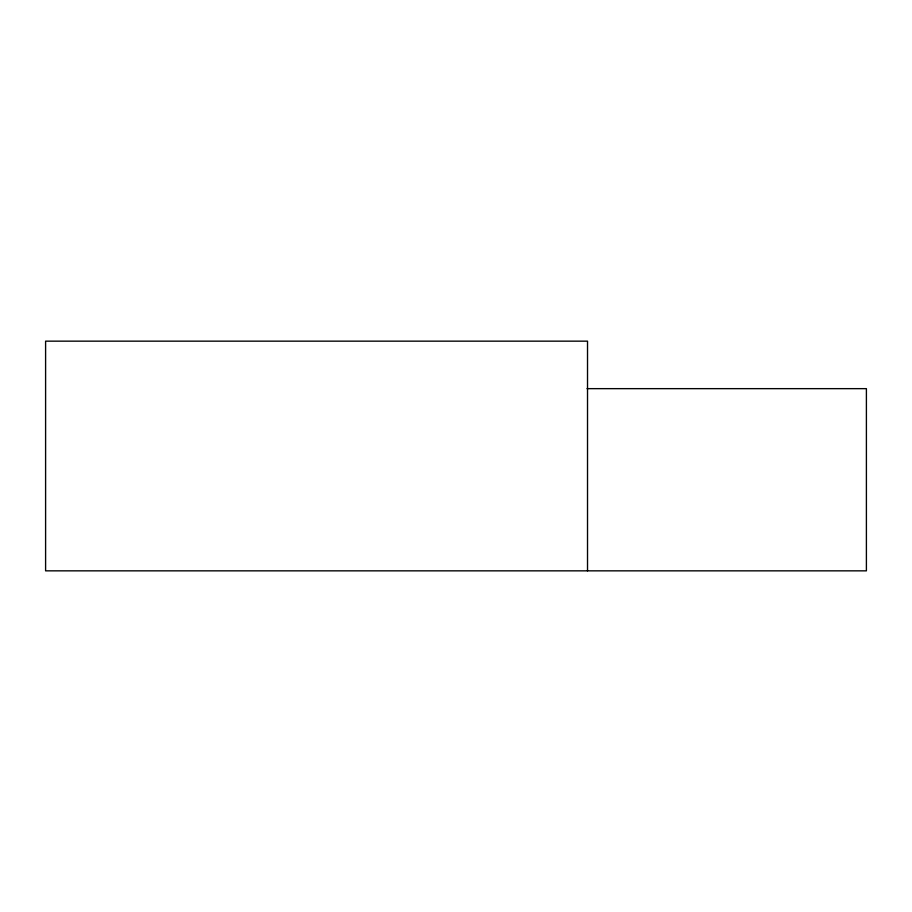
<?xml version="1.0" encoding="UTF-8"?>
<svg xmlns="http://www.w3.org/2000/svg" width="912" height="912" viewBox="0 0 912 912"><rect width="100%" height="100%" fill="white"/><g stroke="black" fill="none" stroke-linecap="round" stroke-linejoin="round"><path stroke-width="1.37" d="M587.032 388.649L866.4 388.649L866.4 570.844L45.6 570.844L45.6 341.156L587.522 341.156L587.522 570.844"/></g></svg>
